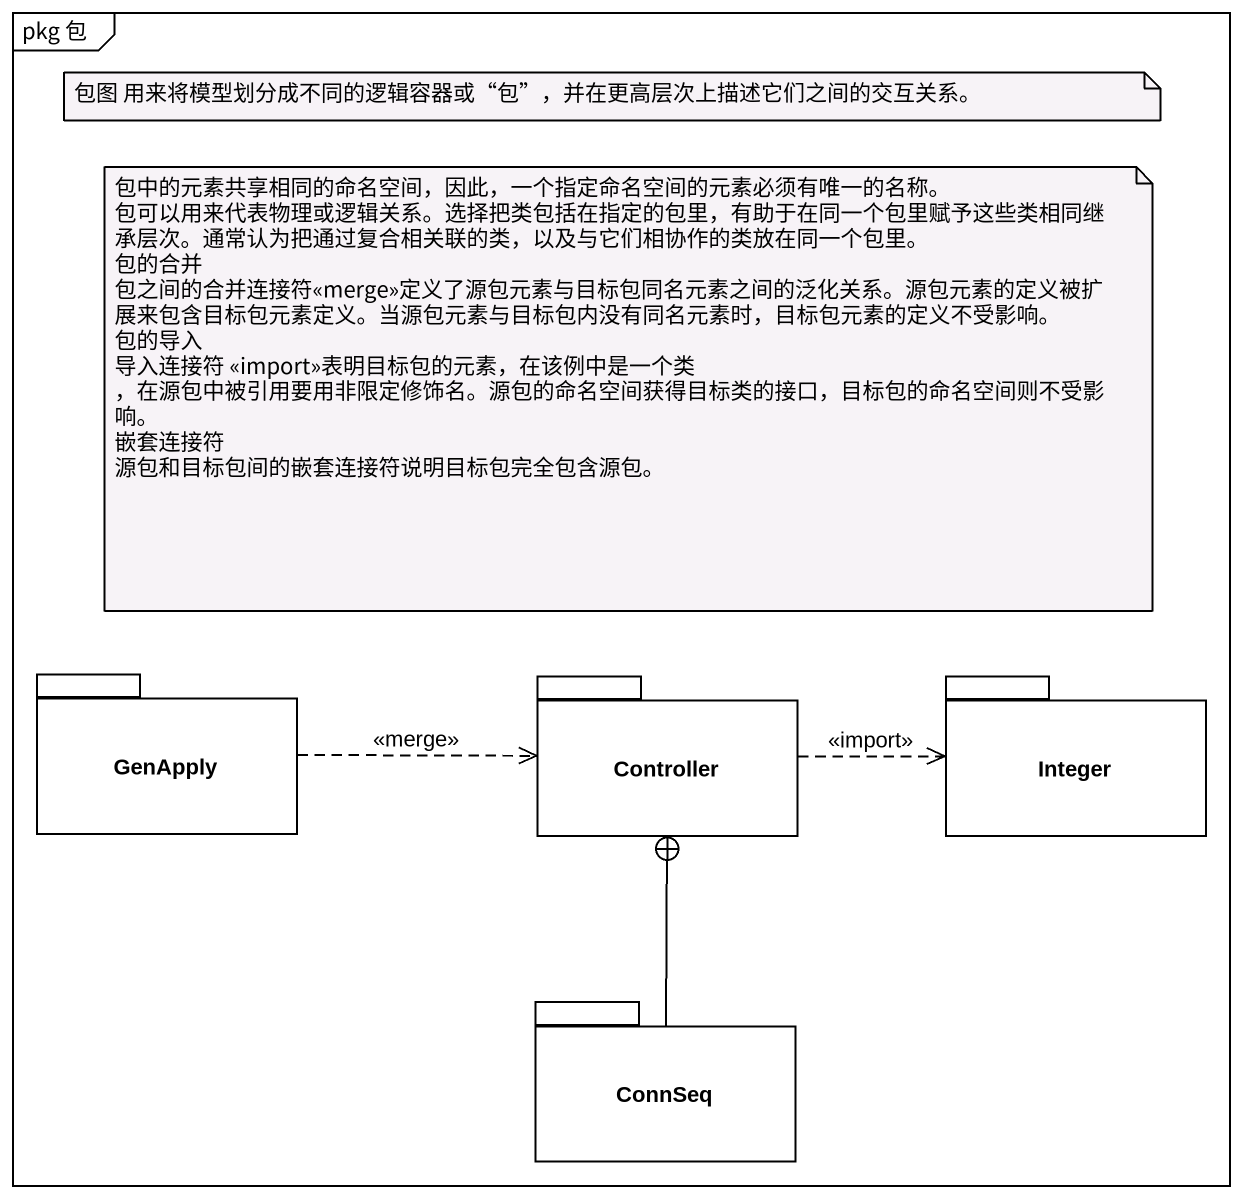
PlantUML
@startuml
mainframe pkg 包
package GenApply {
}
package Controller {
}
package Integer {
}
package ConnSeq {
}
GenApply .right.> Controller : <<merge>>
Controller .right.> Integer : <<import>>
ConnSeq -up-+ Controller
note as N1
  包图 用来将模型划分成不同的逻辑容器或“包”，并在更高层次上描述它们之间的交互关系。
end note
note as N2
  包中的元素共享相同的命名空间，因此，一个指定命名空间的元素必须有唯一的名称。
  包可以用来代表物理或逻辑关系。选择把类包括在指定的包里，有助于在同一个包里赋予这些类相同继承层次。通常认为把通过复合相关联的类，以及与它们相协作的类放在同一个包里。
  包的合并
  包之间的合并连接符<<merge>>定义了源包元素与目标包同名元素之间的泛化关系。源包元素的定义被扩展来包含目标包元素定义。当源包元素与目标包内没有同名元素时，目标包元素的定义不受影响。
  包的导入
  导入连接符 <<import>>表明目标包的元素，在该例中是一个类 ，在源包中被引用要用非限定修饰名。源包的命名空间获得目标类的接口，目标包的命名空间则不受影响。
  嵌套连接符
  源包和目标包间的嵌套连接符说明目标包完全包含源包。
end note
@enduml
